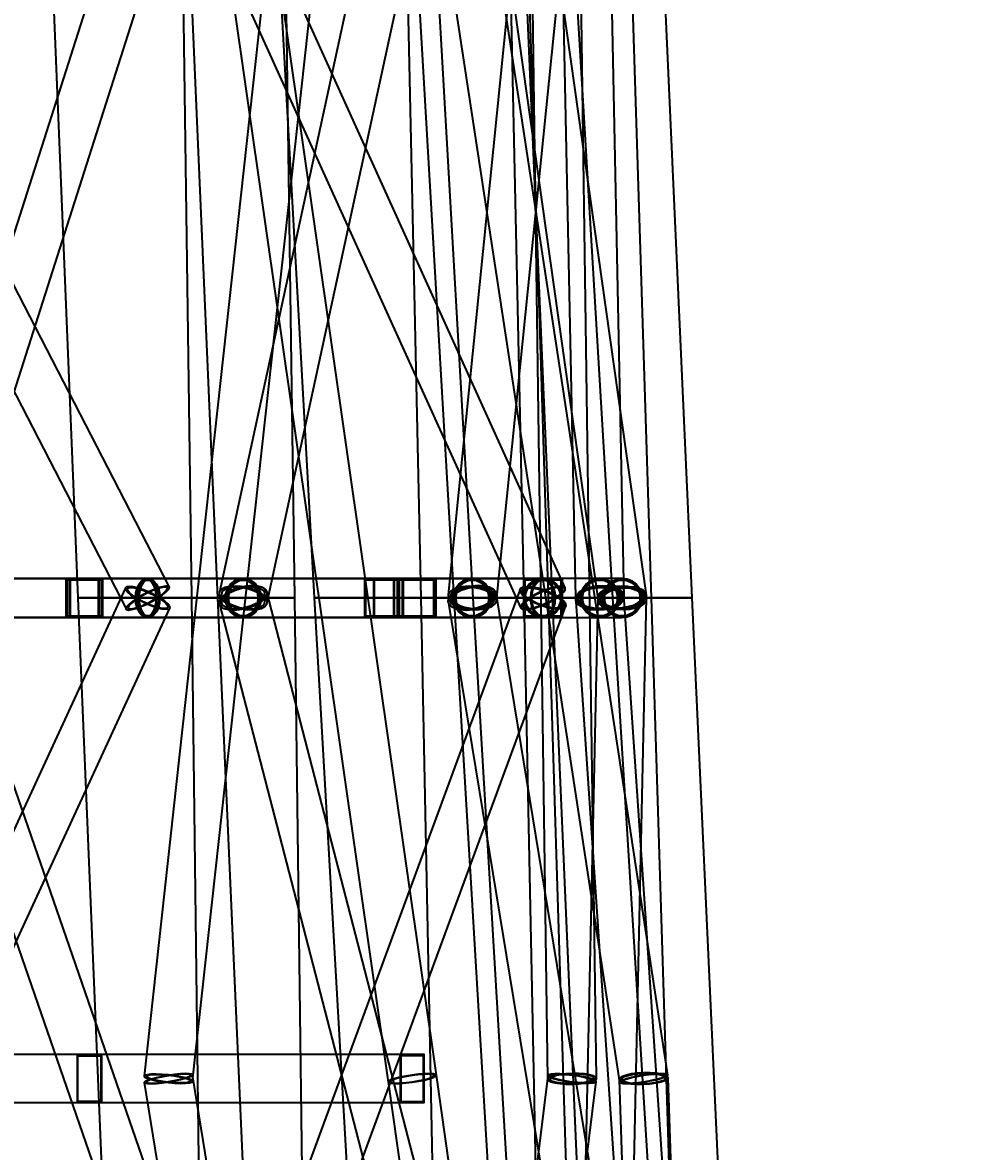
# Model space of a CAD drawing. Header units: millimetres. Extents: x -123812 to 252100, y -3000 to 639000.
# Drawn here: x 14736 to 24504, y 174243 to 185986 of the extents above; entities that cross this region are included whole.
import ezdxf

# ---------------------------------------------------------------- set-up
doc = ezdxf.new("R2010")
doc.units = ezdxf.units.MM
doc.layers.add('D-STR-DIM', color=7, linetype='Continuous', lineweight=13)
doc.layers.add('D-STR-STRC', color=7, linetype='Continuous', lineweight=25)
doc.styles.add('OpenSansCondensed-Light', font='OpenSansCondensed-Light.ttf')
doc.styles.add('TOWER_UNICODE', font='Arial Unicode.ttf')
doc.dimstyles.new('EZDXF', dxfattribs={"dimtxt": 0.25, "dimasz": 0.175, "dimexe": 0.375, "dimexo": 0.125, "dimgap": 0.1, "dimtad": 1, "dimlfac": 100, "dimzin": 12, "dimdsep": 46, "dimtxsty": 'OpenSansCondensed-Light', "dimblk": 'ARCHTICK', "dimcen": 2.5, "dimazin": 3, "dimtfac": 0.5, "dimtmove": 2, "dimatfit": 3})

# ---------------------------------------------------------------- blocks, each defined once
blk = doc.blocks.new('_ARCHTICK')
at = {"color": 0, "linetype": 'BYBLOCK', "const_width": 0.15}
blk.add_lwpolyline([(-0.5, -0.5), (0.5, 0.5)], dxfattribs=at)

msp = doc.modelspace()

# ---------------------------------------------------------------- linework, layer by layer
at = {"layer": 'D-STR-STRC'}
for points in [[(14958.3, 199964.7), (18538, 174964.7), (18546.6, 174956.6), (18571.7, 174951.4), (18611.7, 174949.6), (18663.8, 174951.2), (18724.4, 174956.1), (18789.5, 174964), (18854.6, 174974.4), (18915.2, 174986.5), (18967.3, 174999.5), (19007.3, 175012.6), (19032.4, 175024.8), (19041, 175035.3), (15461.3, 200035.3)], [(18744.2, 200027), (16000.3, 175027), (16008.9, 175015.4), (16034.1, 175002.7), (16074.2, 174989.8), (16126.5, 174977.7), (16187.4, 174967), (16252.8, 174958.6), (16318.2, 174953.1), (16379.1, 174950.7), (16431.4, 174951.7), (16471.5, 174956), (16496.7, 174963.2), (16505.3, 174973), (19249.3, 199973)], [(17131, 199962.4), (20946.3, 174962.4), (20954.8, 174954.6), (20979.9, 174949.8), (21019.8, 174948.5), (21071.9, 174950.6), (21132.4, 174956.2), (21197.4, 174964.7), (21262.4, 174975.6), (21323, 174988.2), (21375, 175001.6), (21414.9, 175014.9), (21440, 175027.2), (21448.6, 175037.6), (17633.3, 200037.6)], [(19846.3, 199996.6), (20198.6, 174996.6), (20207.3, 174981.7), (20232.6, 174968.1), (20273, 174956.7), (20325.6, 174948.2), (20386.8, 174943.2), (20452.6, 174942.1), (20518.3, 174945), (20579.6, 174951.6), (20632.2, 174961.5), (20672.5, 174974), (20697.9, 174988.3), (20706.6, 175003.4), (20354.3, 200003.4)], [(10659.9, 189879.1), (15816, 179879.1), (15836.3, 179874.8), (15870.4, 179879.1), (15915.8, 179891.6), (15969.5, 179911.5), (16027.9, 179937.4), (16086.9, 179967.6), (16142.6, 180000), (16191.1, 180032.4), (16229.1, 180062.6), (16254.1, 180088.5), (16264.3, 180108.4), (16259.1, 180120.9), (11103, 190120.9)], [(16654, 190089.3), (13462.4, 180089.3), (13454.3, 180063.1), (13462.9, 180032.7), (13487.4, 180000), (13526.4, 179967.3), (13577.1, 179936.9), (13636, 179910.7), (13699.2, 179890.6), (13762.4, 179878), (13821.1, 179873.7), (13871.6, 179878), (13910.2, 179890.6), (13934.4, 179910.7), (17125.9, 189910.7)], [(15387.1, 189894.5), (19918.9, 179894.5), (19934.7, 179882.3), (19965.2, 179878.1), (20008.3, 179882.3), (20061, 179894.5), (20119.8, 179913.8), (20180.7, 179939.1), (20239.4, 179968.5), (20292.1, 180000), (20335, 180031.5), (20365.3, 180060.9), (20381, 180086.2), (20380.9, 180105.5), (15849.1, 190105.5)], [(18952.7, 190062.3), (16785.4, 180062.3), (16782.6, 180032.3), (16796.6, 180000), (16826.6, 179967.7), (16870.6, 179937.7), (16925.5, 179911.9), (16987.6, 179892.1), (17052.6, 179879.6), (17116.2, 179875.4), (17174, 179879.6), (17222, 179892.1), (17257, 179911.9), (17276.7, 179937.7), (19443.9, 189937.7)], [(20174.3, 190031.6), (19163.8, 180031.6), (19166, 180000), (19185.1, 179968.4), (19220, 179939), (19268.2, 179913.8), (19326.4, 179894.4), (19390.7, 179882.2), (19456.7, 179878), (19519.9, 179882.2), (19576, 179894.4), (19621.2, 179913.8), (19652.4, 179939), (19667.4, 179968.4), (20677.8, 189968.4)], [(19311.7, 189970.2), (20723, 179970.2), (20732.3, 179942.4), (20758, 179918.6), (20798.6, 179900.3), (20851.2, 179888.8), (20912.2, 179884.8), (20977.5, 179888.8), (21042.6, 179900.3), (21103.1, 179918.6), (21154.9, 179942.4), (21194.5, 179970.2), (21219, 180000), (21227, 180029.8), (19815.7, 190029.8)], [(20281.4, 190000), (20488.9, 180000), (20495.3, 179969.3), (20518.5, 179940.7), (20557, 179916.1), (20608.1, 179897.3), (20668.5, 179885.4), (20733.9, 179881.4), (20799.9, 179885.4), (20862, 179897.3), (20915.9, 179916.1), (20958.1, 179940.7), (20985.6, 179969.3), (20996.5, 180000), (20789, 190000)], [(11151.1, 179796.8), (16037.5, 179796.8), (16061.9, 179803.7), (16084.6, 179824), (16104.1, 179856.3), (16119, 179898.4), (16128.4, 179947.4), (16131.6, 180000), (16128.4, 180052.6), (16119, 180101.6), (16104.1, 180143.7), (16084.6, 180176), (16061.9, 180196.3), (16037.5, 180203.2), (11151.1, 180203.2)], [(13698.4, 179796.8), (17031, 179796.8), (17073.9, 179803.7), (17113.8, 179824), (17148.1, 179856.3), (17174.4, 179898.4), (17190.9, 179947.4), (17196.5, 180000), (17190.9, 180052.6), (17174.4, 180101.6), (17148.1, 180143.7), (17113.8, 180176), (17073.9, 180196.3), (17031, 180203.2), (13698.4, 180203.2)], [(11657.9, 169895.9), (16269, 179895.9), (16265.5, 179915), (16246.4, 179939.9), (16213, 179968.9), (16167.7, 180000), (16113.6, 180031.1), (16054.2, 180060.1), (15993.7, 180085), (15936.2, 180104.1), (15885.6, 180116.1), (15845.4, 180120.2), (15818.2, 180116.1), (15806, 180104.1), (11194.9, 170104.1)], [(17394.2, 170089.6), (13935.5, 180089.6), (13914.4, 180109.8), (13878.7, 180122.4), (13830.6, 180126.8), (13773.5, 180122.4), (13711.3, 180109.8), (13648.3, 180089.6), (13588.6, 180063.4), (13536.4, 180032.8), (13495.3, 180000), (13468, 179967.2), (13456.4, 179936.6), (13461.3, 179910.4), (16920, 169910.4)], [(16707.8, 169917.8), (20389.6, 179917.8), (20384.3, 179941.9), (20363.1, 179969.9), (20327.3, 180000), (20279.4, 180030.1), (20222.7, 180058.1), (20161, 180082.2), (20098.6, 180100.6), (20039.6, 180112.2), (19988.2, 180116.2), (19947.8, 180112.2), (19921.2, 180100.6), (19910.1, 180082.2), (16228.3, 170082.2)], [(19866.5, 170064.2), (17276.8, 180064.2), (17260.6, 180090.9), (17228.8, 180111.3), (17183.5, 180124.1), (17127.8, 180128.5), (17065.5, 180124.1), (17000.9, 180111.3), (16938.3, 180090.9), (16882.1, 180064.2), (16836, 180033.3), (16803.2, 180000), (16785.9, 179966.7), (16785.3, 179935.8), (19375, 169935.8)], [(21305.2, 170033.3), (19667, 180033.3), (19657.4, 180064.4), (19631.2, 180091), (19590.4, 180111.5), (19537.7, 180124.3), (19476.6, 180128.7), (19411.4, 180124.3), (19346.5, 180111.5), (19286.2, 180091), (19234.8, 180064.4), (19195.8, 180033.3), (19171.7, 180000), (19164.2, 179966.7), (20802.4, 169966.7)], [(21670.2, 170032.9), (20993, 180032.9), (20974, 180063.6), (20939.2, 180090), (20891.1, 180110.2), (20832.8, 180122.9), (20768.4, 180127.2), (20702.2, 180122.9), (20638.8, 180110.2), (20582.5, 180090), (20537.1, 180063.6), (20505.7, 180032.9), (20490.4, 180000), (20492.4, 179967.1), (21169.5, 169967.1)], [(21009.1, 170000), (21228.8, 180000), (21217.9, 180032), (21190.4, 180061.9), (21148.3, 180087.5), (21094.3, 180107.2), (21032.3, 180119.5), (20966.3, 180123.7), (20900.9, 180119.5), (20840.5, 180107.2), (20789.4, 180087.5), (20750.8, 180061.9), (20727.6, 180032), (20721.2, 180000), (20501.5, 170000)], [(20563.1, 150040), (16503.6, 175040), (16495, 175047.4), (16470, 175051.6), (16430.1, 175052.2), (16378.2, 175049.3), (16317.7, 175043.1), (16252.8, 175033.9), (16187.9, 175022.4), (16127.4, 175009.4), (16075.5, 174995.7), (16035.6, 174982.3), (16010.6, 174970.1), (16002, 174960), (20061.5, 149960)], [(17614.8, 149969.6), (20704.7, 174969.6), (20696.1, 174980.9), (20670.9, 174993.5), (20630.9, 175006.5), (20578.6, 175019.1), (20517.8, 175030.4), (20452.6, 175039.6), (20387.3, 175046.1), (20326.5, 175049.5), (20274.3, 175049.5), (20234.2, 175046.1), (20209, 175039.6), (20200.5, 175030.4), (17110.6, 150030.4)], [(22576, 150034.8), (19041.1, 175034.8), (19032.5, 175043.2), (19007.3, 175048.7), (18967.4, 175050.8), (18915.3, 175049.5), (18854.6, 175044.8), (18789.5, 175037.1), (18724.4, 175026.8), (18663.7, 175014.7), (18611.6, 175001.6), (18571.7, 174988.4), (18546.5, 174976), (18537.9, 174965.2), (22072.9, 149965.2)], [(22277.7, 150007.9), (21451.3, 175007.9), (21442.6, 175023.4), (21417.3, 175037.4), (21376.9, 175048.7), (21324.4, 175056.8), (21263.1, 175061), (21197.4, 175061), (21131.7, 175056.9), (21070.5, 175048.9), (21017.9, 175037.6), (20977.6, 175023.7), (20952.2, 175008.2), (20943.6, 174992.1), (21770, 149992.1)]]:
    msp.add_lwpolyline(points, dxfattribs=at)
for points in [[(14903, 190000), (15309.2, 180000), (16765.8, 180000), (16333.2, 190000)], [(16353.1, 190000), (16493.3, 180000), (17568.8, 180000), (17426.8, 190000)], [(17214.6, 190000), (17768.2, 180000), (19224.8, 180000), (18644.8, 190000)], [(18661.4, 190000), (18877.8, 180000), (19953.4, 180000), (19735.1, 190000)], [(18848.6, 190000), (19421.6, 180000), (20878.2, 180000), (20278.8, 190000)], [(19820.1, 190000), (20246.7, 180000), (21703.3, 180000), (21250.3, 190000)], [(19889.2, 190000), (20204.9, 180000), (21280.5, 180000), (20962.9, 190000)], [(8557.3, 179800), (15530, 179800), (15530, 180200), (8557.3, 180200)], [(10019.8, 179800), (18602.4, 179800), (18602.4, 180200), (10019.8, 180200)], [(15189.3, 179800), (19023.7, 179800), (19023.7, 180200), (15189.3, 180200)], [(15189.3, 180200), (15566, 180200), (15566, 179800), (15189.3, 179800)], [(15200.6, 180188), (15554.7, 180188), (15554.7, 179812), (15200.6, 179812)], [(15225.3, 180200), (15530, 180200), (15530, 179800), (15225.3, 179800)], [(15234.4, 180188), (15520.9, 180188), (15520.9, 179812), (15234.4, 179812)], [(15909.7, 180000), (15914.1, 179947.4), (15926.8, 179898.4), (15947.1, 179856.3), (15973.6, 179824), (16004.4, 179803.7), (16037.5, 179796.8), (20149.9, 179796.8), (20183, 179803.7), (20213.8, 179824), (20240.2, 179856.3), (20260.6, 179898.4), (20273.3, 179947.4), (20277.7, 180000), (20273.3, 180052.6), (20260.6, 180101.6), (20240.2, 180143.7), (20213.8, 180176), (20183, 180196.3), (20149.9, 180203.2), (16037.5, 180203.2), (16004.4, 180196.3), (15973.6, 180176), (15947.1, 180143.7), (15926.8, 180101.6), (15914.1, 180052.6)], [(16165.3, 180000), (16161, 179947.4), (16148.2, 179898.4), (16127.9, 179856.3), (16101.4, 179824), (16070.6, 179803.7), (16037.5, 179796.8), (16004.4, 179803.7), (15973.6, 179824), (15947.1, 179856.3), (15926.8, 179898.4), (15914.1, 179947.4), (15909.7, 180000), (15914.1, 180052.6), (15926.8, 180101.6), (15947.1, 180143.7), (15973.6, 180176), (16004.4, 180196.3), (16037.5, 180203.2), (16070.6, 180196.3), (16101.4, 180176), (16127.9, 180143.7), (16148.2, 180101.6), (16161, 180052.6)], [(16155.3, 180000), (16151.3, 179951.5), (16139.5, 179906.4), (16120.8, 179867.6), (16096.4, 179837.9), (16068, 179819.2), (16037.5, 179812.8), (16007, 179819.2), (15978.7, 179837.9), (15954.3, 179867.6), (15935.6, 179906.4), (15923.8, 179951.5), (15919.8, 180000), (15923.8, 180048.5), (15935.6, 180093.6), (15954.3, 180132.4), (15978.7, 180162.1), (16007, 180180.8), (16037.5, 180187.2), (16068, 180180.8), (16096.4, 180162.1), (16120.8, 180132.4), (16139.5, 180093.6), (16151.3, 180048.5)], [(16131.6, 180000), (16128.4, 179947.4), (16119, 179898.4), (16104.1, 179856.3), (16084.6, 179824), (16061.9, 179803.7), (16037.5, 179796.8), (16013.2, 179803.7), (15990.5, 179824), (15971, 179856.3), (15956, 179898.4), (15946.6, 179947.4), (15943.4, 180000), (15946.6, 180052.6), (15956, 180101.6), (15971, 180143.7), (15990.5, 180176), (16013.2, 180196.3), (16037.5, 180203.2), (16061.9, 180196.3), (16084.6, 180176), (16104.1, 180143.7), (16119, 180101.6), (16128.4, 180052.6)], [(16124.2, 180000), (16121.3, 179951.5), (16112.6, 179906.4), (16098.8, 179867.6), (16080.9, 179837.9), (16060, 179819.2), (16037.5, 179812.8), (16015.1, 179819.2), (15994.2, 179837.9), (15976.2, 179867.6), (15962.5, 179906.4), (15953.8, 179951.5), (15950.8, 180000), (15953.8, 180048.5), (15962.5, 180093.6), (15976.2, 180132.4), (15994.2, 180162.1), (16015.1, 180180.8), (16037.5, 180187.2), (16060, 180180.8), (16080.9, 180162.1), (16098.8, 180132.4), (16112.6, 180093.6), (16121.3, 180048.5)], [(16846.2, 180000), (16852.5, 179947.4), (16871, 179898.4), (16900.3, 179856.3), (16938.6, 179824), (16983.2, 179803.7), (17031, 179796.8), (19415.6, 179796.8), (19463.4, 179803.7), (19508, 179824), (19546.3, 179856.3), (19575.7, 179898.4), (19594.2, 179947.4), (19600.5, 180000), (19594.2, 180052.6), (19575.7, 180101.6), (19546.3, 180143.7), (19508, 180176), (19463.4, 180196.3), (19415.6, 180203.2), (17031, 180203.2), (16983.2, 180196.3), (16938.6, 180176), (16900.3, 180143.7), (16871, 180101.6), (16852.5, 180052.6)], [(17215.9, 180000), (17209.6, 179947.4), (17191.1, 179898.4), (17161.8, 179856.3), (17123.5, 179824), (17078.9, 179803.7), (17031, 179796.8), (16983.2, 179803.7), (16938.6, 179824), (16900.3, 179856.3), (16871, 179898.4), (16852.5, 179947.4), (16846.2, 180000), (16852.5, 180052.6), (16871, 180101.6), (16900.3, 180143.7), (16938.6, 180176), (16983.2, 180196.3), (17031, 180203.2), (17078.9, 180196.3), (17123.5, 180176), (17161.8, 180143.7), (17191.1, 180101.6), (17209.6, 180052.6)], [(17201.4, 180000), (17195.5, 179951.5), (17178.5, 179906.4), (17151.5, 179867.6), (17116.2, 179837.9), (17075.1, 179819.2), (17031, 179812.8), (16987, 179819.2), (16945.9, 179837.9), (16910.6, 179867.6), (16883.6, 179906.4), (16866.5, 179951.5), (16860.7, 180000), (16866.5, 180048.5), (16883.6, 180093.6), (16910.6, 180132.4), (16945.9, 180162.1), (16987, 180180.8), (17031, 180187.2), (17075.1, 180180.8), (17116.2, 180162.1), (17151.5, 180132.4), (17178.5, 180093.6), (17195.5, 180048.5)], [(17196.5, 180000), (17190.9, 179947.4), (17174.4, 179898.4), (17148.1, 179856.3), (17113.8, 179824), (17073.9, 179803.7), (17031, 179796.8), (16988.2, 179803.7), (16948.3, 179824), (16914, 179856.3), (16887.7, 179898.4), (16871.2, 179947.4), (16865.6, 180000), (16871.2, 180052.6), (16887.7, 180101.6), (16914, 180143.7), (16948.3, 180176), (16988.2, 180196.3), (17031, 180203.2), (17073.9, 180196.3), (17113.8, 180176), (17148.1, 180143.7), (17174.4, 180101.6), (17190.9, 180052.6)], [(17183.5, 180000), (17178.3, 179951.5), (17163.1, 179906.4), (17138.9, 179867.6), (17107.3, 179837.9), (17070.5, 179819.2), (17031, 179812.8), (16991.6, 179819.2), (16954.8, 179837.9), (16923.2, 179867.6), (16899, 179906.4), (16883.8, 179951.5), (16878.6, 180000), (16883.8, 180048.5), (16899, 180093.6), (16923.2, 180132.4), (16954.8, 180162.1), (16991.6, 180180.8), (17031, 180187.2), (17070.5, 180180.8), (17107.3, 180162.1), (17138.9, 180132.4), (17163.1, 180093.6), (17178.3, 180048.5)], [(18296.6, 179800), (19035.2, 179800), (19035.2, 180200), (18296.6, 180200)], [(18296.6, 180200), (18696.4, 180200), (18696.4, 179800), (18296.6, 179800)], [(18308.6, 180188), (18684.4, 180188), (18684.4, 179812), (18308.6, 179812)], [(18390.6, 180200), (18602.4, 180200), (18602.4, 179800), (18390.6, 179800)], [(18396.9, 180188), (18596, 180188), (18596, 179812), (18396.9, 179812)], [(18635.4, 180200), (19035.2, 180200), (19035.2, 179800), (18635.4, 179800)], [(18636.8, 179800), (20348.4, 179800), (20348.4, 180200), (18636.8, 180200)], [(18636.8, 180200), (19033.9, 180200), (19033.9, 179800), (18636.8, 179800)], [(18646.9, 180200), (19023.7, 180200), (19023.7, 179800), (18646.9, 179800)], [(18647.4, 180188), (19023.2, 180188), (19023.2, 179812), (18647.4, 179812)], [(18648.7, 180188), (19021.9, 180188), (19021.9, 179812), (18648.7, 179812)], [(18658.2, 180188), (19012.4, 180188), (19012.4, 179812), (18658.2, 179812)], [(19218.1, 180000), (19224.8, 179947.4), (19244.5, 179898.4), (19275.9, 179856.3), (19316.8, 179824), (19364.5, 179803.7), (19415.6, 179796.8), (20742.7, 179796.8), (20793.8, 179803.7), (20841.5, 179824), (20882.4, 179856.3), (20913.8, 179898.4), (20933.5, 179947.4), (20940.2, 180000), (20933.5, 180052.6), (20913.8, 180101.6), (20882.4, 180143.7), (20841.5, 180176), (20793.8, 180196.3), (20742.7, 180203.2), (19415.6, 180203.2), (19364.5, 180196.3), (19316.8, 180176), (19275.9, 180143.7), (19244.5, 180101.6), (19224.8, 180052.6)], [(19613.1, 180000), (19606.4, 179947.4), (19586.7, 179898.4), (19555.3, 179856.3), (19514.4, 179824), (19466.7, 179803.7), (19415.6, 179796.8), (19364.5, 179803.7), (19316.8, 179824), (19275.9, 179856.3), (19244.5, 179898.4), (19224.8, 179947.4), (19218.1, 180000), (19224.8, 180052.6), (19244.5, 180101.6), (19275.9, 180143.7), (19316.8, 180176), (19364.5, 180196.3), (19415.6, 180203.2), (19466.7, 180196.3), (19514.4, 180176), (19555.3, 180143.7), (19586.7, 180101.6), (19606.4, 180052.6)], [(19600.5, 180000), (19594.2, 179947.4), (19575.7, 179898.4), (19546.3, 179856.3), (19508, 179824), (19463.4, 179803.7), (19415.6, 179796.8), (19367.8, 179803.7), (19323.2, 179824), (19284.9, 179856.3), (19255.5, 179898.4), (19237, 179947.4), (19230.7, 180000), (19237, 180052.6), (19255.5, 180101.6), (19284.9, 180143.7), (19323.2, 180176), (19367.8, 180196.3), (19415.6, 180203.2), (19463.4, 180196.3), (19508, 180176), (19546.3, 180143.7), (19575.7, 180101.6), (19594.2, 180052.6)], [(19597.6, 180000), (19591.4, 179951.5), (19573.2, 179906.4), (19544.3, 179867.6), (19506.6, 179837.9), (19462.7, 179819.2), (19415.6, 179812.8), (19368.5, 179819.2), (19324.6, 179837.9), (19286.9, 179867.6), (19258, 179906.4), (19239.8, 179951.5), (19233.6, 180000), (19239.8, 180048.5), (19258, 180093.6), (19286.9, 180132.4), (19324.6, 180162.1), (19368.5, 180180.8), (19415.6, 180187.2), (19462.7, 180180.8), (19506.6, 180162.1), (19544.3, 180132.4), (19573.2, 180093.6), (19591.4, 180048.5)], [(19585.9, 180000), (19580.1, 179951.5), (19563.1, 179906.4), (19536, 179867.6), (19500.8, 179837.9), (19459.7, 179819.2), (19415.6, 179812.8), (19371.5, 179819.2), (19330.4, 179837.9), (19295.2, 179867.6), (19268.1, 179906.4), (19251.1, 179951.5), (19245.3, 180000), (19251.1, 180048.5), (19268.1, 180093.6), (19295.2, 180132.4), (19330.4, 180162.1), (19371.5, 180180.8), (19415.6, 180187.2), (19459.7, 180180.8), (19500.8, 180162.1), (19536, 180132.4), (19563.1, 180093.6), (19580.1, 180048.5)], [(19949.2, 180000), (19956, 179947.4), (19976.1, 179898.4), (20008, 179856.3), (20049.5, 179824), (20097.9, 179803.7), (20149.9, 179796.8), (20975, 179796.8), (21027, 179803.7), (21075.4, 179824), (21116.9, 179856.3), (21148.8, 179898.4), (21168.9, 179947.4), (21175.7, 180000), (21168.9, 180052.6), (21148.8, 180101.6), (21116.9, 180143.7), (21075.4, 180176), (21027, 180196.3), (20975, 180203.2), (20149.9, 180203.2), (20097.9, 180196.3), (20049.5, 180176), (20008, 180143.7), (19976.1, 180101.6), (19956, 180052.6)], [(20350.6, 180000), (20343.7, 179947.4), (20323.7, 179898.4), (20291.8, 179856.3), (20250.2, 179824), (20201.8, 179803.7), (20149.9, 179796.8), (20097.9, 179803.7), (20049.5, 179824), (20008, 179856.3), (19976.1, 179898.4), (19956, 179947.4), (19949.2, 180000), (19956, 180052.6), (19976.1, 180101.6), (20008, 180143.7), (20049.5, 180176), (20097.9, 180196.3), (20149.9, 180203.2), (20201.8, 180196.3), (20250.2, 180176), (20291.8, 180143.7), (20323.7, 180101.6), (20343.7, 180052.6)], [(19951.3, 180200), (20348.4, 180200), (20348.4, 179800), (19951.3, 179800)], [(19963.2, 180188), (20336.5, 180188), (20336.5, 179812), (19963.2, 179812)], [(20334.8, 180000), (20328.5, 179951.5), (20310, 179906.4), (20280.6, 179867.6), (20242.3, 179837.9), (20197.7, 179819.2), (20149.9, 179812.8), (20102, 179819.2), (20057.4, 179837.9), (20019.1, 179867.6), (19989.7, 179906.4), (19971.3, 179951.5), (19965, 180000), (19971.3, 180048.5), (19989.7, 180093.6), (20019.1, 180132.4), (20057.4, 180162.1), (20102, 180180.8), (20149.9, 180187.2), (20197.7, 180180.8), (20242.3, 180162.1), (20280.6, 180132.4), (20310, 180093.6), (20328.5, 180048.5)], [(20277.7, 180000), (20273.3, 179947.4), (20260.6, 179898.4), (20240.2, 179856.3), (20213.8, 179824), (20183, 179803.7), (20149.9, 179796.8), (20116.8, 179803.7), (20086, 179824), (20059.5, 179856.3), (20039.2, 179898.4), (20026.4, 179947.4), (20022.1, 180000), (20026.4, 180052.6), (20039.2, 180101.6), (20059.5, 180143.7), (20086, 180176), (20116.8, 180196.3), (20149.9, 180203.2), (20183, 180196.3), (20213.8, 180176), (20240.2, 180143.7), (20260.6, 180101.6), (20273.3, 180052.6)], [(20267.6, 180000), (20263.6, 179951.5), (20251.8, 179906.4), (20233.1, 179867.6), (20208.7, 179837.9), (20180.4, 179819.2), (20149.9, 179812.8), (20119.4, 179819.2), (20091, 179837.9), (20066.6, 179867.6), (20047.9, 179906.4), (20036.1, 179951.5), (20032.1, 180000), (20036.1, 180048.5), (20047.9, 180093.6), (20066.6, 180132.4), (20091, 180162.1), (20119.4, 180180.8), (20149.9, 180187.2), (20180.4, 180180.8), (20208.7, 180162.1), (20233.1, 180132.4), (20251.8, 180093.6), (20263.6, 180048.5)], [(20539.7, 180000), (20546.6, 179947.4), (20566.9, 179898.4), (20599.1, 179856.3), (20641.2, 179824), (20690.1, 179803.7), (20742.7, 179796.8), (20975, 179796.8), (21027.6, 179803.7), (21076.5, 179824), (21118.6, 179856.3), (21150.8, 179898.4), (21171.1, 179947.4), (21178, 180000), (21171.1, 180052.6), (21150.8, 180101.6), (21118.6, 180143.7), (21076.5, 180176), (21027.6, 180196.3), (20975, 180203.2), (20742.7, 180203.2), (20690.1, 180196.3), (20641.2, 180176), (20599.1, 180143.7), (20566.9, 180101.6), (20546.6, 180052.6)], [(20945.7, 180000), (20938.8, 179947.4), (20918.5, 179898.4), (20886.2, 179856.3), (20844.2, 179824), (20795.2, 179803.7), (20742.7, 179796.8), (20690.1, 179803.7), (20641.2, 179824), (20599.1, 179856.3), (20566.9, 179898.4), (20546.6, 179947.4), (20539.7, 180000), (20546.6, 180052.6), (20566.9, 180101.6), (20599.1, 180143.7), (20641.2, 180176), (20690.1, 180196.3), (20742.7, 180203.2), (20795.2, 180196.3), (20844.2, 180176), (20886.2, 180143.7), (20918.5, 180101.6), (20938.8, 180052.6)], [(20940.2, 180000), (20933.5, 179947.4), (20913.8, 179898.4), (20882.4, 179856.3), (20841.5, 179824), (20793.8, 179803.7), (20742.7, 179796.8), (20691.6, 179803.7), (20643.9, 179824), (20603, 179856.3), (20571.6, 179898.4), (20551.9, 179947.4), (20545.1, 180000), (20551.9, 180052.6), (20571.6, 180101.6), (20603, 180143.7), (20643.9, 180176), (20691.6, 180196.3), (20742.7, 180203.2), (20793.8, 180196.3), (20841.5, 180176), (20882.4, 180143.7), (20913.8, 180101.6), (20933.5, 180052.6)], [(20929.7, 180000), (20923.4, 179951.5), (20904.7, 179906.4), (20874.9, 179867.6), (20836.2, 179837.9), (20791.1, 179819.2), (20742.7, 179812.8), (20694.3, 179819.2), (20649.2, 179837.9), (20610.4, 179867.6), (20580.7, 179906.4), (20562, 179951.5), (20555.7, 180000), (20562, 180048.5), (20580.7, 180093.6), (20610.4, 180132.4), (20649.2, 180162.1), (20694.3, 180180.8), (20742.7, 180187.2), (20791.1, 180180.8), (20836.2, 180162.1), (20874.9, 180132.4), (20904.7, 180093.6), (20923.4, 180048.5)], [(20924.7, 180000), (20918.5, 179951.5), (20900.3, 179906.4), (20871.4, 179867.6), (20833.7, 179837.9), (20789.8, 179819.2), (20742.7, 179812.8), (20695.6, 179819.2), (20651.7, 179837.9), (20614, 179867.6), (20585.1, 179906.4), (20566.9, 179951.5), (20560.7, 180000), (20566.9, 180048.5), (20585.1, 180093.6), (20614, 180132.4), (20651.7, 180162.1), (20695.6, 180180.8), (20742.7, 180187.2), (20789.8, 180180.8), (20833.7, 180162.1), (20871.4, 180132.4), (20900.3, 180093.6), (20918.5, 180048.5)], [(21178, 180000), (21171.1, 179947.4), (21150.8, 179898.4), (21118.6, 179856.3), (21076.5, 179824), (21027.6, 179803.7), (20975, 179796.8), (20922.5, 179803.7), (20873.5, 179824), (20831.5, 179856.3), (20799.2, 179898.4), (20778.9, 179947.4), (20772, 180000), (20778.9, 180052.6), (20799.2, 180101.6), (20831.5, 180143.7), (20873.5, 180176), (20922.5, 180196.3), (20975, 180203.2), (21027.6, 180196.3), (21076.5, 180176), (21118.6, 180143.7), (21150.8, 180101.6), (21171.1, 180052.6)], [(21175.7, 180000), (21168.9, 179947.4), (21148.8, 179898.4), (21116.9, 179856.3), (21075.4, 179824), (21027, 179803.7), (20975, 179796.8), (20923.1, 179803.7), (20874.7, 179824), (20833.1, 179856.3), (20801.2, 179898.4), (20781.1, 179947.4), (20774.3, 180000), (20781.1, 180052.6), (20801.2, 180101.6), (20833.1, 180143.7), (20874.7, 180176), (20923.1, 180196.3), (20975, 180203.2), (21027, 180196.3), (21075.4, 180176), (21116.9, 180143.7), (21148.8, 180101.6), (21168.9, 180052.6)], [(21162, 180000), (21155.7, 179951.5), (21137, 179906.4), (21107.3, 179867.6), (21068.5, 179837.9), (21023.4, 179819.2), (20975, 179812.8), (20926.6, 179819.2), (20881.5, 179837.9), (20842.8, 179867.6), (20813, 179906.4), (20794.4, 179951.5), (20788, 180000), (20794.4, 180048.5), (20813, 180093.6), (20842.8, 180132.4), (20881.5, 180162.1), (20926.6, 180180.8), (20975, 180187.2), (21023.4, 180180.8), (21068.5, 180162.1), (21107.3, 180132.4), (21137, 180093.6), (21155.7, 180048.5)], [(21159.9, 180000), (21153.6, 179951.5), (21135.2, 179906.4), (21105.8, 179867.6), (21067.5, 179837.9), (21022.9, 179819.2), (20975, 179812.8), (20927.2, 179819.2), (20882.6, 179837.9), (20844.3, 179867.6), (20814.9, 179906.4), (20796.4, 179951.5), (20790.1, 180000), (20796.4, 180048.5), (20814.9, 180093.6), (20844.3, 180132.4), (20882.6, 180162.1), (20927.2, 180180.8), (20975, 180187.2), (21022.9, 180180.8), (21067.5, 180162.1), (21105.8, 180132.4), (21135.2, 180093.6), (21153.6, 180048.5)], [(16167.7, 180000), (16213, 179968.9), (16246.4, 179939.9), (16265.5, 179915), (16269, 179895.9), (16256.8, 179883.9), (16229.7, 179879.8), (16189.4, 179883.9), (16138.8, 179895.9), (16081.3, 179915), (16020.8, 179939.9), (15961.5, 179968.9), (15907.3, 180000), (15862, 180031.1), (15828.7, 180060.1), (15809.6, 180085), (15806, 180104.1), (15818.2, 180116.1), (15845.4, 180120.2), (15885.6, 180116.1), (15936.2, 180104.1), (15993.7, 180085), (16054.2, 180060.1), (16113.6, 180031.1)], [(15932.4, 180000), (15883.9, 179967.6), (15845.9, 179937.4), (15820.9, 179911.5), (15810.7, 179891.6), (15816, 179879.1), (15836.3, 179874.8), (15870.4, 179879.1), (15915.8, 179891.6), (15969.5, 179911.5), (16027.9, 179937.4), (16086.9, 179967.6), (16142.6, 180000), (16191.1, 180032.4), (16229.1, 180062.6), (16254.1, 180088.5), (16264.3, 180108.4), (16259.1, 180120.9), (16238.7, 180125.2), (16204.7, 180120.9), (16159.2, 180108.4), (16105.5, 180088.5), (16047.1, 180062.6), (15988.1, 180032.4)], [(16154.9, 180000), (16195.8, 179972), (16225.8, 179945.8), (16243, 179923.4), (16246.2, 179906.2), (16235.2, 179895.3), (16210.7, 179891.7), (16174.5, 179895.3), (16128.8, 179906.2), (16077, 179923.4), (16022.5, 179945.8), (15969, 179972), (15920.1, 180000), (15879.3, 180028), (15849.2, 180054.2), (15832, 180076.6), (15828.8, 180093.8), (15839.8, 180104.7), (15864.3, 180108.3), (15900.6, 180104.7), (15946.2, 180093.8), (15998, 180076.6), (16052.6, 180054.2), (16106.1, 180028)], [(15942.8, 180000), (15899.1, 179970.8), (15864.8, 179943.6), (15842.3, 179920.2), (15833, 179902.3), (15837.8, 179891), (15856.1, 179887.1), (15886.8, 179891), (15927.8, 179902.3), (15976.2, 179920.2), (16028.9, 179943.6), (16082.1, 179970.8), (16132.3, 180000), (16176, 180029.2), (16210.3, 180056.4), (16232.8, 180079.8), (16242, 180097.7), (16237.3, 180109), (16218.9, 180112.9), (16188.2, 180109), (16147.3, 180097.7), (16098.8, 180079.8), (16046.2, 180056.4), (15993, 180029.2)], [(16796.6, 180000), (16826.6, 179967.7), (16870.6, 179937.7), (16925.5, 179911.9), (16987.6, 179892.1), (17052.6, 179879.6), (17116.2, 179875.4), (17174, 179879.6), (17222, 179892.1), (17257, 179911.9), (17276.7, 179937.7), (17279.5, 179967.7), (17265.5, 180000), (17235.5, 180032.3), (17191.5, 180062.3), (17136.6, 180088.1), (17074.5, 180107.9), (17009.5, 180120.4), (16945.9, 180124.6), (16888.1, 180120.4), (16840.1, 180107.9), (16805.1, 180088.1), (16785.4, 180062.3), (16782.6, 180032.3)], [(17258.9, 180000), (17226.1, 179966.7), (17180, 179935.8), (17123.8, 179909.1), (17061.2, 179888.7), (16996.6, 179875.9), (16934.3, 179871.5), (16878.6, 179875.9), (16833.3, 179888.7), (16801.5, 179909.1), (16785.3, 179935.8), (16785.9, 179966.7), (16803.2, 180000), (16836, 180033.3), (16882.1, 180064.2), (16938.3, 180090.9), (17000.9, 180111.3), (17065.5, 180124.1), (17127.8, 180128.5), (17183.5, 180124.1), (17228.8, 180111.3), (17260.6, 180090.9), (17276.8, 180064.2), (17276.2, 180033.3)], [(16819.7, 180000), (16846.8, 179970.9), (16886.4, 179943.8), (16935.9, 179920.5), (16991.9, 179902.7), (17050.5, 179891.5), (17107.8, 179887.6), (17159.9, 179891.5), (17203.2, 179902.7), (17234.8, 179920.5), (17252.5, 179943.8), (17255.1, 179970.9), (17242.4, 180000), (17215.3, 180029.1), (17175.7, 180056.2), (17126.2, 180079.5), (17070.2, 180097.3), (17011.6, 180108.5), (16954.3, 180112.4), (16902.2, 180108.5), (16858.9, 180097.3), (16827.3, 180079.5), (16809.6, 180056.2), (16807, 180029.1)], [(17236.5, 180000), (17206.9, 179970), (17165.4, 179942.1), (17114.6, 179918.1), (17058.2, 179899.7), (17000, 179888.1), (16943.8, 179884.2), (16893.6, 179888.1), (16852.8, 179899.7), (16824.1, 179918.1), (16809.5, 179942.1), (16810, 179970), (16825.6, 180000), (16855.2, 180030), (16896.7, 180057.9), (16947.5, 180081.9), (17003.9, 180100.3), (17062.1, 180111.9), (17118.3, 180115.8), (17168.5, 180111.9), (17209.3, 180100.3), (17238, 180081.9), (17252.6, 180057.9), (17252.1, 180030)], [(19166, 180000), (19185.1, 179968.4), (19220, 179939), (19268.2, 179913.8), (19326.4, 179894.4), (19390.7, 179882.2), (19456.7, 179878), (19519.9, 179882.2), (19576, 179894.4), (19621.2, 179913.8), (19652.4, 179939), (19667.4, 179968.4), (19665.2, 180000), (19646.1, 180031.6), (19611.2, 180061), (19563, 180086.2), (19504.8, 180105.6), (19440.5, 180117.8), (19374.5, 180122), (19311.3, 180117.8), (19255.2, 180105.6), (19210, 180086.2), (19178.8, 180061), (19163.8, 180031.6)], [(19659.5, 180000), (19635.4, 179966.7), (19596.4, 179935.6), (19545, 179909), (19484.7, 179888.5), (19419.8, 179875.7), (19354.6, 179871.3), (19293.5, 179875.7), (19240.8, 179888.5), (19200, 179909), (19173.8, 179935.6), (19164.2, 179966.7), (19171.7, 180000), (19195.8, 180033.3), (19234.8, 180064.4), (19286.2, 180091), (19346.5, 180111.5), (19411.4, 180124.3), (19476.6, 180128.7), (19537.7, 180124.3), (19590.4, 180111.5), (19631.2, 180091), (19657.4, 180064.4), (19667, 180033.3)], [(19190.5, 180000), (19207.8, 179971.5), (19239.2, 179945), (19282.7, 179922.2), (19335.2, 179904.8), (19393.2, 179893.8), (19452.7, 179890), (19509.7, 179893.8), (19560.2, 179904.8), (19601, 179922.2), (19629.1, 179945), (19642.6, 179971.5), (19640.7, 180000), (19623.4, 180028.5), (19592, 180055), (19548.5, 180077.8), (19496, 180095.2), (19438, 180106.2), (19378.5, 180110), (19321.5, 180106.2), (19271, 180095.2), (19230.2, 180077.8), (19202.1, 180055), (19188.6, 180028.5)], [(19635.5, 180000), (19613.8, 179970), (19578.6, 179942), (19532.2, 179917.9), (19477.9, 179899.5), (19419.4, 179887.9), (19360.6, 179883.9), (19305.5, 179887.9), (19258, 179899.5), (19221.2, 179917.9), (19197.6, 179942), (19188.9, 179970), (19195.7, 180000), (19217.4, 180030), (19252.6, 180058), (19299, 180082.1), (19353.3, 180100.5), (19411.8, 180112.1), (19470.6, 180116.1), (19525.7, 180112.1), (19573.2, 180100.5), (19610, 180082.1), (19633.6, 180058), (19642.3, 180030)], [(20327.3, 180000), (20363.1, 179969.9), (20384.3, 179941.9), (20389.6, 179917.8), (20378.6, 179899.4), (20351.9, 179887.8), (20311.5, 179883.8), (20260.1, 179887.8), (20201.2, 179899.4), (20138.8, 179917.8), (20077.1, 179941.9), (20020.4, 179969.9), (19972.5, 180000), (19936.7, 180030.1), (19915.4, 180058.1), (19910.1, 180082.2), (19921.2, 180100.6), (19947.8, 180112.2), (19988.2, 180116.2), (20039.6, 180112.2), (20098.6, 180100.6), (20161, 180082.2), (20222.7, 180058.1), (20279.4, 180030.1)], [(20007.7, 180000), (19964.7, 179968.5), (19934.4, 179939.1), (19918.8, 179913.8), (19918.9, 179894.5), (19934.7, 179882.3), (19965.2, 179878.1), (20008.3, 179882.3), (20061, 179894.5), (20119.8, 179913.8), (20180.7, 179939.1), (20239.4, 179968.5), (20292.1, 180000), (20335, 180031.5), (20365.3, 180060.9), (20381, 180086.2), (20380.9, 180105.5), (20365, 180117.7), (20334.5, 180121.9), (20291.4, 180117.7), (20238.7, 180105.5), (20179.9, 180086.2), (20119.1, 180060.9), (20060.3, 180031.5)], [(20309.8, 180000), (20342.1, 179972.9), (20361.2, 179947.6), (20366, 179925.9), (20356.1, 179909.3), (20332.1, 179898.8), (20295.6, 179895.3), (20249.3, 179898.8), (20196.1, 179909.3), (20139.9, 179925.9), (20084.3, 179947.6), (20033.1, 179972.9), (19990, 180000), (19957.7, 180027.1), (19938.5, 180052.4), (19933.7, 180074.1), (19943.7, 180090.7), (19967.7, 180101.2), (20004.1, 180104.7), (20050.5, 180101.2), (20103.6, 180090.7), (20159.9, 180074.1), (20215.5, 180052.4), (20266.6, 180027.1)], [(20021.7, 180000), (19983, 179971.6), (19955.6, 179945.1), (19941.5, 179922.3), (19941.6, 179904.8), (19955.9, 179893.9), (19983.4, 179890.1), (20022.2, 179893.9), (20069.8, 179904.8), (20122.8, 179922.3), (20177.6, 179945.1), (20230.6, 179971.6), (20278.1, 180000), (20316.8, 180028.4), (20344.1, 180054.9), (20358.2, 180077.7), (20358.2, 180095.2), (20343.9, 180106.1), (20316.4, 180109.9), (20277.5, 180106.1), (20230, 180095.2), (20177, 180077.7), (20122.1, 180054.9), (20069.1, 180028.4)], [(20488.9, 180000), (20495.3, 179969.3), (20518.5, 179940.7), (20557, 179916.1), (20608.1, 179897.3), (20668.5, 179885.4), (20733.9, 179881.4), (20799.9, 179885.4), (20862, 179897.3), (20915.9, 179916.1), (20958.1, 179940.7), (20985.6, 179969.3), (20996.5, 180000), (20990.1, 180030.7), (20966.9, 180059.3), (20928.4, 180083.9), (20877.2, 180102.7), (20816.9, 180114.6), (20751.5, 180118.6), (20685.5, 180114.6), (20623.4, 180102.7), (20569.5, 180083.9), (20527.3, 180059.3), (20499.8, 180030.7)], [(20994.9, 180000), (20979.7, 179967.1), (20948.3, 179936.4), (20902.9, 179910), (20846.5, 179889.8), (20783.1, 179877.1), (20717, 179872.8), (20652.6, 179877.1), (20594.3, 179889.8), (20546.1, 179910), (20511.4, 179936.4), (20492.4, 179967.1), (20490.4, 180000), (20505.7, 180032.9), (20537.1, 180063.6), (20582.5, 180090), (20638.8, 180110.2), (20702.2, 180122.9), (20768.4, 180127.2), (20832.8, 180122.9), (20891.1, 180110.2), (20939.2, 180090), (20974, 180063.6), (20993, 180032.9)], [(20513.9, 180000), (20519.6, 179972.3), (20540.5, 179946.5), (20575.3, 179924.4), (20621.4, 179907.4), (20675.8, 179896.7), (20734.7, 179893), (20794.2, 179896.7), (20850.2, 179907.4), (20898.9, 179924.4), (20936.9, 179946.5), (20961.7, 179972.3), (20971.5, 180000), (20965.8, 180027.7), (20944.8, 180053.5), (20910.1, 180075.6), (20864, 180092.6), (20809.6, 180103.3), (20750.6, 180107), (20691.2, 180103.3), (20635.2, 180092.6), (20586.5, 180075.6), (20548.5, 180053.5), (20523.7, 180027.7)], [(20970.1, 180000), (20956.4, 179970.3), (20928.1, 179942.6), (20887.1, 179918.9), (20836.3, 179900.6), (20779.2, 179889.2), (20719.5, 179885.3), (20661.4, 179889.2), (20608.9, 179900.6), (20565.5, 179918.9), (20534.1, 179942.6), (20517, 179970.3), (20515.3, 180000), (20529, 180029.7), (20557.3, 180057.4), (20598.3, 180081.1), (20649.1, 180099.4), (20706.2, 180110.8), (20765.9, 180114.7), (20823.9, 180110.8), (20876.5, 180099.4), (20919.9, 180081.1), (20951.2, 180057.4), (20968.4, 180029.7)], [(21228.8, 180000), (21222.4, 179968), (21199.2, 179938.1), (21160.7, 179912.5), (21109.5, 179892.8), (21049.1, 179880.5), (20983.8, 179876.3), (20917.8, 179880.5), (20855.7, 179892.8), (20801.7, 179912.5), (20759.6, 179938.1), (20732.1, 179968), (20721.2, 180000), (20727.6, 180032), (20750.8, 180061.9), (20789.4, 180087.5), (20840.5, 180107.2), (20900.9, 180119.5), (20966.3, 180123.7), (21032.3, 180119.5), (21094.3, 180107.2), (21148.3, 180087.5), (21190.4, 180061.9), (21217.9, 180032)], [(20731, 180000), (20723, 179970.2), (20732.3, 179942.4), (20758, 179918.6), (20798.6, 179900.3), (20851.2, 179888.8), (20912.2, 179884.8), (20977.5, 179888.8), (21042.6, 179900.3), (21103.1, 179918.6), (21154.9, 179942.4), (21194.5, 179970.2), (21219, 180000), (21227, 180029.8), (21217.8, 180057.6), (21192, 180081.4), (21151.4, 180099.7), (21098.9, 180111.2), (21037.8, 180115.2), (20972.5, 180111.2), (20907.4, 180099.7), (20846.9, 180081.4), (20795.1, 180057.6), (20755.6, 180029.8)], [(21203.8, 180000), (21198.1, 179971.1), (21177.1, 179944.2), (21142.4, 179921.1), (21096.2, 179903.4), (21041.8, 179892.2), (20982.9, 179888.4), (20923.4, 179892.2), (20867.4, 179903.4), (20818.8, 179921.1), (20780.8, 179944.2), (20756, 179971.1), (20746.2, 180000), (20752, 180028.9), (20772.9, 180055.8), (20807.6, 180078.9), (20853.8, 180096.6), (20908.2, 180107.8), (20967.1, 180111.6), (21026.6, 180107.8), (21082.6, 180096.6), (21131.2, 180078.9), (21169.2, 180055.8), (21194, 180028.9)], [(20755, 180000), (20747.8, 179973.1), (20756.2, 179948.1), (20779.4, 179926.6), (20816, 179910.1), (20863.4, 179899.7), (20918.4, 179896.2), (20977.2, 179899.7), (21036, 179910.1), (21090.5, 179926.6), (21137.2, 179948.1), (21172.9, 179973.1), (21195, 180000), (21202.2, 180026.9), (21193.9, 180051.9), (21170.6, 180073.4), (21134.1, 180089.9), (21086.7, 180100.3), (21031.7, 180103.8), (20972.8, 180100.3), (20914.1, 180089.9), (20859.5, 180073.4), (20812.8, 180051.9), (20777.2, 180026.9)], [(15309.2, 180000), (15726.6, 170000), (17209.6, 170000), (16765.8, 180000)], [(16765.8, 180000), (16741, 180000), (16668.3, 180000), (16552.5, 180000), (16401.7, 180000), (16226, 180000), (16037.5, 180000), (15849, 180000), (15673.4, 180000), (15522.5, 180000), (15406.8, 180000), (15334, 180000), (15309.2, 180000), (15334, 180000), (15406.8, 180000), (15522.5, 180000), (15673.4, 180000), (15849, 180000), (16037.5, 180000), (16226, 180000), (16401.7, 180000), (16552.5, 180000), (16668.3, 180000), (16741, 180000)], [(16493.3, 180000), (16618.4, 170000), (17695.8, 170000), (17568.8, 180000)], [(17568.8, 180000), (17550.5, 180000), (17496.8, 180000), (17411.3, 180000), (17299.9, 180000), (17170.2, 180000), (17031, 180000), (16891.9, 180000), (16762.2, 180000), (16650.8, 180000), (16565.3, 180000), (16511.6, 180000), (16493.3, 180000), (16511.6, 180000), (16565.3, 180000), (16650.8, 180000), (16762.2, 180000), (16891.9, 180000), (17031, 180000), (17170.2, 180000), (17299.9, 180000), (17411.3, 180000), (17496.8, 180000), (17550.5, 180000)], [(17768.2, 180000), (18341, 170000), (19824, 170000), (19224.8, 180000)], [(19224.8, 180000), (19200, 180000), (19127.2, 180000), (19011.5, 180000), (18860.6, 180000), (18685, 180000), (18496.5, 180000), (18308, 180000), (18132.3, 180000), (17981.5, 180000), (17865.8, 180000), (17793, 180000), (17768.2, 180000), (17793, 180000), (17865.8, 180000), (17981.5, 180000), (18132.3, 180000), (18308, 180000), (18496.5, 180000), (18685, 180000), (18860.6, 180000), (19011.5, 180000), (19127.2, 180000), (19200, 180000)], [(18877.8, 180000), (19082, 170000), (20159.5, 170000), (19953.4, 180000)], [(19953.4, 180000), (19935.1, 180000), (19881.3, 180000), (19795.9, 180000), (19684.5, 180000), (19554.8, 180000), (19415.6, 180000), (19276.4, 180000), (19146.7, 180000), (19035.3, 180000), (18949.9, 180000), (18896.1, 180000), (18877.8, 180000), (18896.1, 180000), (18949.9, 180000), (19035.3, 180000), (19146.7, 180000), (19276.4, 180000), (19415.6, 180000), (19554.8, 180000), (19684.5, 180000), (19795.9, 180000), (19881.3, 180000), (19935.1, 180000)], [(19421.6, 180000), (20013.8, 170000), (21496.8, 170000), (20878.2, 180000)], [(20878.2, 180000), (20853.4, 180000), (20780.6, 180000), (20664.9, 180000), (20514, 180000), (20338.4, 180000), (20149.9, 180000), (19961.4, 180000), (19785.7, 180000), (19634.9, 180000), (19519.1, 180000), (19446.4, 180000), (19421.6, 180000), (19446.4, 180000), (19519.1, 180000), (19634.9, 180000), (19785.7, 180000), (19961.4, 180000), (20149.9, 180000), (20338.4, 180000), (20514, 180000), (20664.9, 180000), (20780.6, 180000), (20853.4, 180000)], [(20204.9, 180000), (20515.1, 170000), (21592.5, 170000), (21280.5, 180000)], [(21280.5, 180000), (21262.2, 180000), (21208.4, 180000), (21123, 180000), (21011.6, 180000), (20881.9, 180000), (20742.7, 180000), (20603.5, 180000), (20473.8, 180000), (20362.4, 180000), (20277, 180000), (20223.2, 180000), (20204.9, 180000), (20223.2, 180000), (20277, 180000), (20362.4, 180000), (20473.8, 180000), (20603.5, 180000), (20742.7, 180000), (20881.9, 180000), (21011.6, 180000), (21123, 180000), (21208.4, 180000), (21262.2, 180000)], [(20246.7, 180000), (20678.3, 170000), (22161.3, 170000), (21703.3, 180000)], [(21703.3, 180000), (21678.5, 180000), (21605.7, 180000), (21490, 180000), (21339.2, 180000), (21163.5, 180000), (20975, 180000), (20786.5, 180000), (20610.9, 180000), (20460, 180000), (20344.3, 180000), (20271.5, 180000), (20246.7, 180000), (20271.5, 180000), (20344.3, 180000), (20460, 180000), (20610.9, 180000), (20786.5, 180000), (20975, 180000), (21163.5, 180000), (21339.2, 180000), (21490, 180000), (21605.7, 180000), (21678.5, 180000)], [(5244.4, 174750), (18914.5, 174750), (18914.5, 175250), (5244.4, 175250)], [(5244.4, 174750), (15556, 174750), (15556, 175250), (5244.4, 175250)], [(15306, 175250), (15556, 175250), (15556, 174750), (15306, 174750)], [(15312, 175238), (15550, 175238), (15550, 174762), (15312, 174762)], [(18914.5, 175250), (18664.5, 175250), (18664.5, 174750), (18914.5, 174750)], [(18908.5, 175238), (18670.5, 175238), (18670.5, 174762), (18908.5, 174762)], [(16252.8, 174958.6), (16187.4, 174967), (16126.5, 174977.7), (16074.2, 174989.8), (16034.1, 175002.7), (16008.9, 175015.4), (16000.3, 175027), (16008.9, 175036.8), (16034.1, 175044), (16074.2, 175048.3), (16126.5, 175049.3), (16187.4, 175046.9), (16252.8, 175041.4), (16318.2, 175033), (16379.1, 175022.3), (16431.4, 175010.2), (16471.5, 174997.3), (16496.7, 174984.6), (16505.3, 174973), (16496.7, 174963.2), (16471.5, 174956), (16431.4, 174951.7), (16379.1, 174950.7), (16318.2, 174953.1)], [(16252.8, 175033.9), (16187.9, 175022.4), (16127.4, 175009.4), (16075.5, 174995.7), (16035.6, 174982.3), (16010.6, 174970.1), (16002, 174960), (16010.6, 174952.6), (16035.6, 174948.4), (16075.5, 174947.8), (16127.4, 174950.7), (16187.9, 174956.9), (16252.8, 174966.1), (16317.7, 174977.6), (16378.2, 174990.6), (16430.1, 175004.3), (16470, 175017.7), (16495, 175029.9), (16503.6, 175040), (16495, 175047.4), (16470, 175051.6), (16430.1, 175052.2), (16378.2, 175049.3), (16317.7, 175043.1)], [(16252.8, 174962.7), (16193.9, 174970.3), (16139, 174979.9), (16091.8, 174990.8), (16055.6, 175002.4), (16032.9, 175013.8), (16025.1, 175024.3), (16032.9, 175033.1), (16055.6, 175039.7), (16091.8, 175043.6), (16139, 175044.5), (16193.9, 175042.3), (16252.8, 175037.3), (16311.7, 175029.7), (16366.6, 175020.1), (16413.8, 175009.2), (16450, 174997.6), (16472.7, 174986.2), (16480.5, 174975.7), (16472.7, 174966.9), (16450, 174960.3), (16413.8, 174956.4), (16366.6, 174955.5), (16311.7, 174957.7)], [(16252.8, 175030.6), (16194.3, 175020.2), (16139.8, 175008.4), (16092.9, 174996.1), (16057, 174984), (16034.4, 174973.1), (16026.7, 174963.9), (16034.4, 174957.3), (16057, 174953.5), (16092.9, 174952.9), (16139.8, 174955.5), (16194.3, 174961.2), (16252.8, 174969.4), (16311.3, 174979.8), (16365.8, 174991.6), (16412.7, 175003.9), (16448.6, 175016), (16471.2, 175026.9), (16478.9, 175036.1), (16471.2, 175042.7), (16448.6, 175046.5), (16412.7, 175047.1), (16365.8, 175044.5), (16311.3, 175038.8)], [(18789.5, 175037.1), (18724.4, 175026.8), (18663.7, 175014.7), (18611.6, 175001.6), (18571.7, 174988.4), (18546.5, 174976), (18537.9, 174965.2), (18546.5, 174956.8), (18571.7, 174951.3), (18611.6, 174949.2), (18663.7, 174950.5), (18724.4, 174955.2), (18789.5, 174962.9), (18854.6, 174973.2), (18915.3, 174985.3), (18967.4, 174998.4), (19007.3, 175011.6), (19032.5, 175024), (19041.1, 175034.8), (19032.5, 175043.2), (19007.3, 175048.7), (18967.4, 175050.8), (18915.3, 175049.5), (18854.6, 175044.8)], [(18789.5, 175036), (18724.4, 175025.6), (18663.8, 175013.5), (18611.7, 175000.5), (18571.7, 174987.4), (18546.6, 174975.2), (18538, 174964.7), (18546.6, 174956.6), (18571.7, 174951.4), (18611.7, 174949.6), (18663.8, 174951.2), (18724.4, 174956.1), (18789.5, 174964), (18854.6, 174974.4), (18915.2, 174986.5), (18967.3, 174999.5), (19007.3, 175012.6), (19032.4, 175024.8), (19041, 175035.3), (19032.4, 175043.4), (19007.3, 175048.6), (18967.3, 175050.4), (18915.2, 175048.8), (18854.6, 175043.9)], [(18789.5, 175033.4), (18730.8, 175024.2), (18676.1, 175013.3), (18629.1, 175001.4), (18593.1, 174989.5), (18570.4, 174978.3), (18562.7, 174968.6), (18570.4, 174961), (18593.1, 174956.1), (18629.1, 174954.2), (18676.1, 174955.4), (18730.8, 174959.6), (18789.5, 174966.6), (18848.2, 174975.8), (18902.9, 174986.7), (18949.9, 174998.6), (18985.9, 175010.5), (19008.6, 175021.7), (19016.3, 175031.4), (19008.6, 175039), (18985.9, 175043.9), (18949.9, 175045.8), (18902.9, 175044.6), (18848.2, 175040.4)], [(18789.5, 175032.5), (18730.8, 175023.1), (18676.1, 175012.2), (18629.2, 175000.5), (18593.1, 174988.7), (18570.5, 174977.7), (18562.8, 174968.2), (18570.5, 174960.9), (18593.1, 174956.2), (18629.2, 174954.5), (18676.1, 174956), (18730.8, 174960.4), (18789.5, 174967.5), (18848.2, 174976.9), (18902.9, 174987.8), (18949.8, 174999.5), (18985.9, 175011.3), (19008.5, 175022.3), (19016.2, 175031.8), (19008.5, 175039.1), (18985.9, 175043.8), (18949.8, 175045.5), (18902.9, 175044), (18848.2, 175039.6)], [(20452.6, 174942.1), (20386.8, 174943.2), (20325.6, 174948.2), (20273, 174956.7), (20232.6, 174968.1), (20207.3, 174981.7), (20198.6, 174996.6), (20207.3, 175011.7), (20232.6, 175026), (20273, 175038.5), (20325.6, 175048.4), (20386.8, 175055), (20452.6, 175057.9), (20518.3, 175056.8), (20579.6, 175051.8), (20632.2, 175043.3), (20672.5, 175031.9), (20697.9, 175018.3), (20706.6, 175003.4), (20697.9, 174988.3), (20672.5, 174974), (20632.2, 174961.5), (20579.6, 174951.6), (20518.3, 174945)], [(20452.6, 174960.4), (20387.3, 174969.6), (20326.5, 174980.9), (20274.3, 174993.5), (20234.2, 175006.5), (20209, 175019.1), (20200.5, 175030.4), (20209, 175039.6), (20234.2, 175046.1), (20274.3, 175049.5), (20326.5, 175049.5), (20387.3, 175046.1), (20452.6, 175039.6), (20517.8, 175030.4), (20578.6, 175019.1), (20630.9, 175006.5), (20670.9, 174993.5), (20696.1, 174980.9), (20704.7, 174969.6), (20696.1, 174960.4), (20670.9, 174953.9), (20630.9, 174950.5), (20578.6, 174950.5), (20517.8, 174953.9)], [(20452.6, 174947.8), (20393.3, 174948.8), (20338.1, 174953.3), (20290.7, 174960.9), (20254.3, 174971.3), (20231.4, 174983.5), (20223.6, 174996.9), (20231.4, 175010.6), (20254.3, 175023.4), (20290.7, 175034.7), (20338.1, 175043.7), (20393.3, 175049.6), (20452.6, 175052.2), (20511.8, 175051.2), (20567.1, 175046.7), (20614.5, 175039.1), (20650.9, 175028.7), (20673.8, 175016.5), (20681.6, 175003.1), (20673.8, 174989.4), (20650.9, 174976.6), (20614.5, 174965.3), (20567.1, 174956.3), (20511.8, 174950.4)], [(20452.6, 174964.3), (20393.7, 174972.6), (20338.9, 174982.8), (20291.8, 174994.1), (20255.7, 175005.9), (20233, 175017.2), (20225.3, 175027.4), (20233, 175035.7), (20255.7, 175041.6), (20291.8, 175044.6), (20338.9, 175044.6), (20393.7, 175041.6), (20452.6, 175035.7), (20511.4, 175027.4), (20566.2, 175017.2), (20613.3, 175005.9), (20649.4, 174994.1), (20672.1, 174982.8), (20679.9, 174972.6), (20672.1, 174964.3), (20649.4, 174958.4), (20613.3, 174955.4), (20566.2, 174955.4), (20511.4, 174958.4)], [(21197.4, 174939), (21131.7, 174939), (21070.5, 174943.2), (21017.9, 174951.3), (20977.6, 174962.6), (20952.2, 174976.6), (20943.6, 174992.1), (20952.2, 175008.2), (20977.6, 175023.7), (21017.9, 175037.6), (21070.5, 175048.9), (21131.7, 175056.9), (21197.4, 175061), (21263.1, 175061), (21324.4, 175056.8), (21376.9, 175048.7), (21417.3, 175037.4), (21442.6, 175023.4), (21451.3, 175007.9), (21442.6, 174991.8), (21417.3, 174976.3), (21376.9, 174962.4), (21324.4, 174951.1), (21263.1, 174943.1)], [(21197.4, 175035.3), (21132.4, 175024.4), (21071.9, 175011.8), (21019.8, 174998.4), (20979.9, 174985.1), (20954.8, 174972.8), (20946.3, 174962.4), (20954.8, 174954.6), (20979.9, 174949.8), (21019.8, 174948.5), (21071.9, 174950.6), (21132.4, 174956.2), (21197.4, 174964.7), (21262.4, 174975.6), (21323, 174988.2), (21375, 175001.6), (21414.9, 175014.9), (21440, 175027.2), (21448.6, 175037.6), (21440, 175045.4), (21414.9, 175050.2), (21375, 175051.5), (21323, 175049.4), (21262.4, 175043.8)], [(21197.4, 174945), (21138.2, 174945), (21083, 174948.8), (21035.6, 174956.1), (20999.2, 174966.3), (20976.3, 174978.9), (20968.5, 174992.9), (20976.3, 175007.4), (20999.2, 175021.3), (21035.6, 175033.9), (21083, 175044.1), (21138.2, 175051.3), (21197.4, 175055), (21256.7, 175055), (21311.9, 175051.2), (21359.3, 175043.9), (21395.6, 175033.7), (21418.5, 175021.1), (21426.3, 175007.1), (21418.5, 174992.6), (21395.6, 174978.7), (21359.3, 174966.1), (21311.9, 174955.9), (21256.7, 174948.7)], [(21197.4, 175031.8), (21138.8, 175022), (21084.2, 175010.6), (21037.3, 174998.5), (21001.3, 174986.6), (20978.7, 174975.5), (20971, 174966.1), (20978.7, 174959), (21001.3, 174954.7), (21037.3, 174953.5), (21084.2, 174955.5), (21138.8, 174960.5), (21197.4, 174968.2), (21256, 174978), (21310.6, 174989.4), (21357.5, 175001.5), (21393.5, 175013.4), (21416.1, 175024.5), (21423.9, 175033.9), (21416.1, 175041), (21393.5, 175045.3), (21357.5, 175046.5), (21310.6, 175044.5), (21256, 175039.5)]]:
    msp.add_lwpolyline(points, close=True, dxfattribs=at)

# ---------------------------------------------------------------- dimensions: what is measured, and where the dimension line sits
at = {"layer": 'D-STR-DIM'}
for base, p2 in [((187000, 0), (0, 450000)), ((250000, 0), (0, 375000)), ((124000, 0), (0, 350000))]:
    msp.add_linear_dim(base=base, p1=(0, 0), p2=p2, angle=90, dimstyle='EZDXF', override={"dimtxt": 8400, "dimasz": 3750, "dimexe": 2100, "dimexo": 1800, "dimgap": 2100, "dimtad": 1, "dimdec": 0, "dimlfac": 1, "dimlunit": 2, "dimtxsty": 'TOWER_UNICODE', "dimclrd": 7, "dimclre": 7, "dimclrt": 7}, dxfattribs=at).render()

doc.saveas('drawing.dxf')
